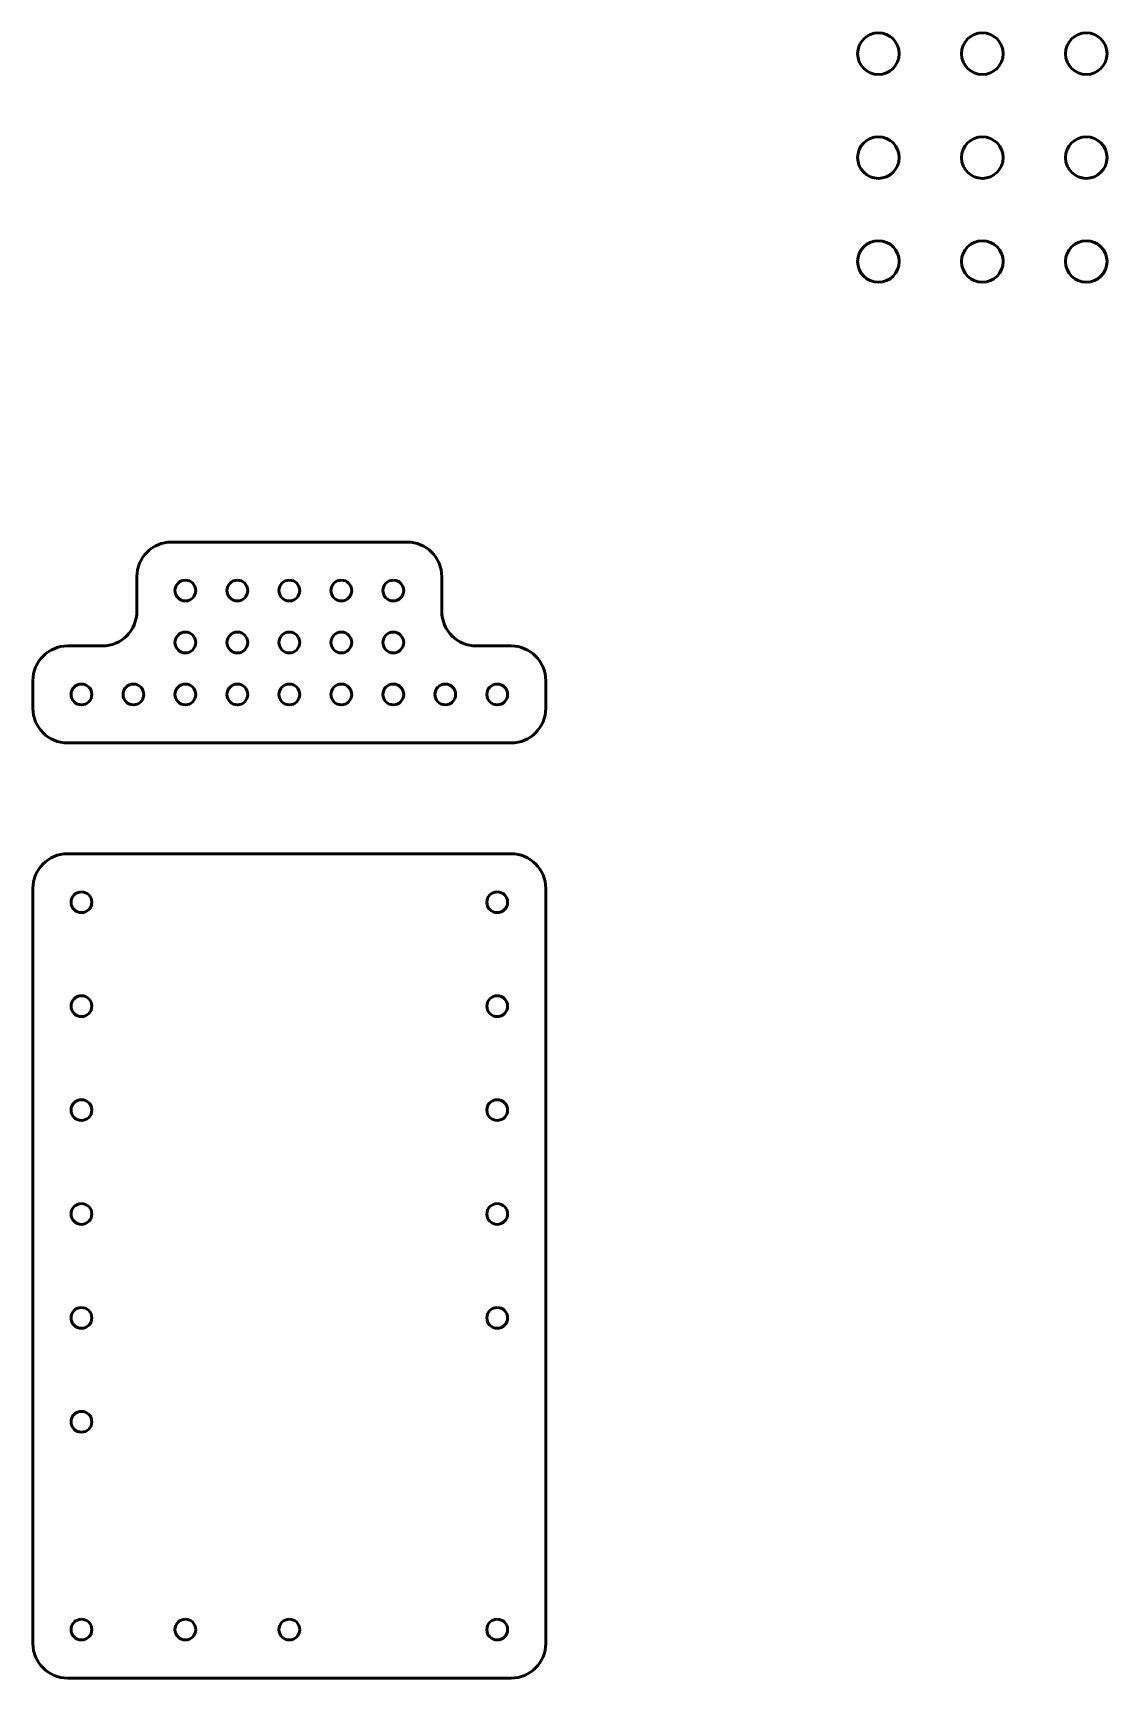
# Model space of a CAD drawing. Header units: centimetres. Extents: x -13.7 to 1.8, y -21.9 to 1.8.
import ezdxf

# ---------------------------------------------------------------- set-up
doc = ezdxf.new("R2010")
doc.units = ezdxf.units.CM
doc.header["$MEASUREMENT"] = 0
doc.layers.add('Layer 1', color=7, linetype='Continuous')

msp = doc.modelspace()

# ---------------------------------------------------------------- linework, layer by layer
at = {"layer": 'Layer 1', "lineweight": 53}
for centre, major_axis in [((-1.49999, 1.49999), (0, 0.30001)), ((0.00001, 1.49999), (0, 0.30001)), ((1.50001, 1.49999), (0, 0.30001)), ((-1.49999, -0.00001), (0, 0.30001)), ((0.00001, -0.00001), (0, 0.30001)), ((1.50001, -0.00001), (0, 0.30001)), ((-1.49999, -1.50001), (0, 0.30001)), ((0.00001, -1.50001), (0, 0.30001)), ((1.50001, -1.50001), (0, 0.30001)), ((-11.5, -6.25), (0, 0.15)), ((-10.75, -6.25), (0, 0.15)), ((-10, -6.25), (0, 0.15)), ((-9.25, -6.25), (0, 0.15)), ((-8.5, -6.25), (0, 0.15)), ((-11.5, -7), (0, 0.15)), ((-10.75, -7), (0, 0.15)), ((-10, -7), (0, 0.15)), ((-9.25, -7), (0, 0.15)), ((-8.5, -7), (0, 0.15)), ((-13, -7.75), (0, 0.15)), ((-12.25, -7.75), (0, 0.15)), ((-11.5, -7.75), (0, 0.15)), ((-10.75, -7.75), (0, 0.15)), ((-10, -7.75), (0, 0.15)), ((-9.25, -7.75), (0, 0.15)), ((-8.5, -7.75), (0, 0.15)), ((-7.75, -7.75), (0, 0.15)), ((-7, -7.75), (0, 0.15))]:
    msp.add_ellipse(centre, major_axis=major_axis, ratio=1, dxfattribs=at)
at = {"layer": 'Layer 1', "color": 4, "lineweight": 53}
for centre in [(-13, -10.75), (-7, -10.75), (-13, -12.25), (-7, -12.25), (-13, -13.75), (-7, -13.75), (-13, -15.25), (-7, -15.25), (-13, -16.75), (-7, -16.75), (-13, -18.25), (-13, -21.25), (-11.5, -21.25), (-10, -21.25), (-7, -21.25)]:
    msp.add_ellipse(centre, major_axis=(0, 0.15), ratio=1, dxfattribs=at)
at = {"layer": 'Layer 1', "lineweight": 53}
msp.add_open_spline([(-7.3, -7.05), (-7.57614, -7.05), (-7.8, -6.82614), (-7.8, -6.55), (-7.8, -6.55), (-7.8, -6.55), (-7.8, -6.05), (-7.8, -6.05), (-7.8, -6.05), (-7.8, -5.77386), (-8.02386, -5.55), (-8.3, -5.55), (-8.3, -5.55), (-8.3, -5.55), (-11.7, -5.55), (-11.7, -5.55), (-11.7, -5.55), (-11.97614, -5.55), (-12.2, -5.77386), (-12.2, -6.05), (-12.2, -6.05), (-12.2, -6.05), (-12.2, -6.55), (-12.2, -6.55), (-12.2, -6.55), (-12.2, -6.82614), (-12.42386, -7.05), (-12.7, -7.05), (-12.7, -7.05), (-12.7, -7.05), (-13.2, -7.05), (-13.2, -7.05), (-13.2, -7.05), (-13.47614, -7.05), (-13.7, -7.27386), (-13.7, -7.55), (-13.7, -7.55), (-13.7, -7.55), (-13.7, -7.95), (-13.7, -7.95), (-13.7, -7.95), (-13.7, -8.22614), (-13.47614, -8.45), (-13.2, -8.45), (-13.2, -8.45), (-13.2, -8.45), (-11.7, -8.45), (-11.7, -8.45), (-11.7, -8.45), (-11.7, -8.45), (-8.3, -8.45), (-8.3, -8.45), (-8.3, -8.45), (-8.3, -8.45), (-6.8, -8.45), (-6.8, -8.45), (-6.8, -8.45), (-6.52386, -8.45), (-6.3, -8.22614), (-6.3, -7.95), (-6.3, -7.95), (-6.3, -7.95), (-6.3, -7.55), (-6.3, -7.55), (-6.3, -7.55), (-6.3, -7.27386), (-6.52386, -7.05), (-6.8, -7.05), (-6.8, -7.05), (-6.8, -7.05), (-7.3, -7.05), (-7.3, -7.05)], degree=3, knots=[0, 0, 0, 0, 0.05263158, 0.05263158, 0.05263158, 0.05263158, 0.10526316, 0.10526316, 0.10526316, 0.10526316, 0.15789474, 0.15789474, 0.15789474, 0.15789474, 0.21052632, 0.21052632, 0.21052632, 0.21052632, 0.26315789, 0.26315789, 0.26315789, 0.26315789, 0.31578947, 0.31578947, 0.31578947, 0.31578947, 0.36842105, 0.36842105, 0.36842105, 0.36842105, 0.42105263, 0.42105263, 0.42105263, 0.42105263, 0.47368421, 0.47368421, 0.47368421, 0.47368421, 0.52631579, 0.52631579, 0.52631579, 0.52631579, 0.57894737, 0.57894737, 0.57894737, 0.57894737, 0.63157895, 0.63157895, 0.63157895, 0.63157895, 0.68421053, 0.68421053, 0.68421053, 0.68421053, 0.73684211, 0.73684211, 0.73684211, 0.73684211, 0.78947368, 0.78947368, 0.78947368, 0.78947368, 0.84210526, 0.84210526, 0.84210526, 0.84210526, 0.89473684, 0.89473684, 0.89473684, 0.89473684, 1, 1, 1, 1], dxfattribs=at)
at = {"layer": 'Layer 1', "color": 4, "lineweight": 53}
msp.add_open_spline([(-13.7, -21.45), (-13.7, -21.45), (-13.7, -10.55), (-13.7, -10.55), (-13.7, -10.55), (-13.7, -10.27386), (-13.47614, -10.05), (-13.2, -10.05), (-13.2, -10.05), (-13.2, -10.05), (-6.8, -10.05), (-6.8, -10.05), (-6.8, -10.05), (-6.52386, -10.05), (-6.3, -10.27386), (-6.3, -10.55), (-6.3, -10.55), (-6.3, -10.55), (-6.3, -21.45), (-6.3, -21.45), (-6.3, -21.45), (-6.3, -21.72614), (-6.52386, -21.95), (-6.8, -21.95), (-6.8, -21.95), (-6.8, -21.95), (-13.2, -21.95), (-13.2, -21.95), (-13.2, -21.95), (-13.47614, -21.95), (-13.7, -21.72614), (-13.7, -21.45)], degree=3, knots=[0, 0, 0, 0, 0.11111111, 0.11111111, 0.11111111, 0.11111111, 0.22222222, 0.22222222, 0.22222222, 0.22222222, 0.33333333, 0.33333333, 0.33333333, 0.33333333, 0.44444444, 0.44444444, 0.44444444, 0.44444444, 0.55555556, 0.55555556, 0.55555556, 0.55555556, 0.66666667, 0.66666667, 0.66666667, 0.66666667, 0.77777778, 0.77777778, 0.77777778, 0.77777778, 1, 1, 1, 1], dxfattribs=at)

doc.saveas('drawing.dxf')
